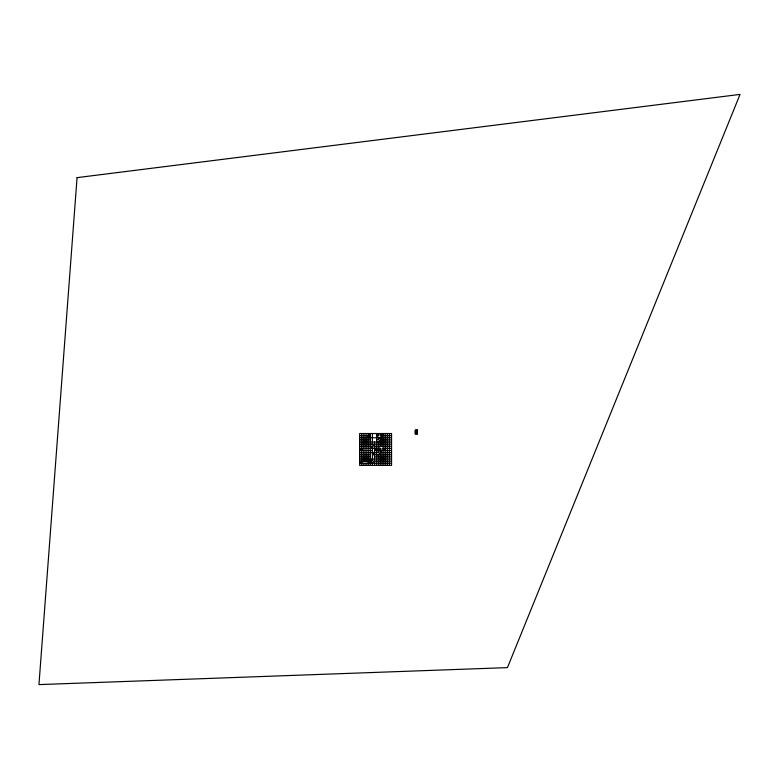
<?xml version="1.0" encoding="UTF-8"?>
<svg xmlns="http://www.w3.org/2000/svg" width="779" height="779" viewBox="0 0 779 779"><rect width="100%" height="100%" fill="white"/><g stroke="black" fill="none" stroke-linecap="round" stroke-linejoin="round"><path stroke-width="1.17" d="M368.165 435.646L370.298 433.523L370.298 465.404M361.797 461.149L359.664 463.271L391.545 463.271M374.543 452.648L372.42 454.77L391.545 454.77M359.664 446.27L372.42 446.27L372.42 459.026A2.123 2.123 0 0 1 370.298 461.149L368.165 463.271A4.255 4.255 0 0 0 369.343 463.115M383.044 450.525L385.167 448.402M415.314 430.436L417.437 430.436M415.314 430.972L417.437 430.972M415.314 431.508L417.437 431.508M415.314 432.033L417.437 432.033M415.314 432.569L417.437 432.569M415.314 433.095L417.437 433.095M415.314 433.63L417.437 433.63M359.664 435.646L370.298 435.646L368.165 433.523L368.165 465.404M376.666 435.646L378.798 435.646L378.798 433.523M380.921 435.646L391.545 435.646M368.165 435.88L370.298 435.88M368.165 436.123L370.298 436.123M368.165 436.357L370.298 436.357M368.165 436.591L370.298 436.591M368.165 436.824L370.298 436.824M368.165 437.068L370.298 437.068M368.165 437.301L370.298 437.301M368.165 437.535L370.298 437.535M359.664 437.769L391.545 437.769M359.664 439.901L370.298 439.901M380.921 439.901L391.545 439.901M359.664 442.024L391.545 442.024M359.664 444.147L391.545 444.147M374.543 446.27L391.545 446.27M359.664 448.402L380.921 448.402L380.921 465.404M391.545 448.402L383.044 448.402L385.167 450.525M359.664 448.636L361.797 448.636M383.044 448.714L385.167 448.714M359.664 448.87L361.797 448.87M359.664 449.103L361.797 449.103M359.664 449.347L361.797 449.347M359.664 449.58L361.797 449.58M359.664 449.814L361.797 449.814M359.664 450.048L361.797 450.048M383.044 450.204L385.167 450.204M359.664 450.291L361.797 450.291M359.664 450.525L372.42 450.525M374.543 450.525L391.545 450.525M359.664 452.648L376.666 452.648A2.123 2.123 0 0 0 378.798 450.525M380.921 452.648L391.545 452.648M359.664 454.77L370.298 454.77M359.664 456.903L370.298 456.903M374.543 456.903L391.545 456.903M359.664 459.026L391.545 459.026M370.298 461.149L359.664 461.149L361.797 463.271M374.543 461.149L391.545 461.149M359.664 461.47L361.797 461.47M359.664 462.96L361.797 462.96M372.42 452.648L374.543 454.77M378.798 439.901L378.798 437.769A2.123 2.123 0 0 1 376.666 439.901M389.422 433.523L389.422 465.404M387.299 433.523L387.299 465.404M385.167 433.523L385.167 465.404M383.044 433.523L383.044 465.404M382.81 433.523L382.81 435.646M382.577 433.523L382.577 435.646M382.333 433.523L382.333 435.646M382.099 433.523L382.099 435.646M381.866 433.523L381.866 435.646M381.632 433.523L381.632 435.646M381.389 433.523L381.389 435.646M381.155 433.523L381.155 435.646M380.921 433.523L380.921 446.27M380.386 448.402L380.386 450.525M379.86 448.402L379.86 450.525M379.324 448.402L379.324 450.525M378.798 442.024L378.798 452.648M378.798 454.77L378.798 465.404M378.555 433.523L378.555 435.646M378.321 433.523L378.321 435.646M378.263 448.402L378.263 450.525M378.088 433.523L378.088 435.646M377.854 433.523L377.854 435.646M377.611 433.523L377.611 435.646M377.737 448.402L377.737 450.525M377.377 433.523L377.377 435.646M377.143 433.523L377.143 435.646M377.202 448.402L377.202 450.525M376.909 433.523L376.909 435.646M376.666 433.523L376.666 465.404M376.14 448.402L376.14 450.525M375.605 448.402L375.605 450.525M375.079 448.402L375.079 450.525M374.543 442.024L374.543 465.404M372.42 433.523L372.42 444.147M372.42 463.271L372.42 465.404M369.976 433.523L369.976 435.646M366.042 433.523L366.042 461.149M366.042 463.271L366.042 465.404M363.92 433.523L363.92 461.149M363.92 463.271L363.92 465.404M361.797 433.523L361.797 465.404M380.921 437.769A4.255 4.255 0 0 1 376.666 442.024M370.298 446.27A2.123 2.123 0 0 1 372.42 448.402M370.298 444.147A4.255 4.255 0 0 1 374.543 448.402M380.921 450.525A4.255 4.255 0 0 1 376.666 454.77M372.42 459.026A4.255 4.255 0 0 1 371.466 461.704M370.298 459.026A2.123 2.123 0 0 1 368.165 461.149L370.298 463.271A4.255 4.255 0 0 0 374.543 459.026M77.063 177.631L38.95 684.605L507.45 667.613L740.05 94.395L77.063 177.631M417.437 429.911L415.314 429.911L415.314 434.156L417.437 434.156L417.437 429.911M391.545 433.523L359.664 433.523L359.664 465.404L391.545 465.404L391.545 433.523"/></g></svg>
